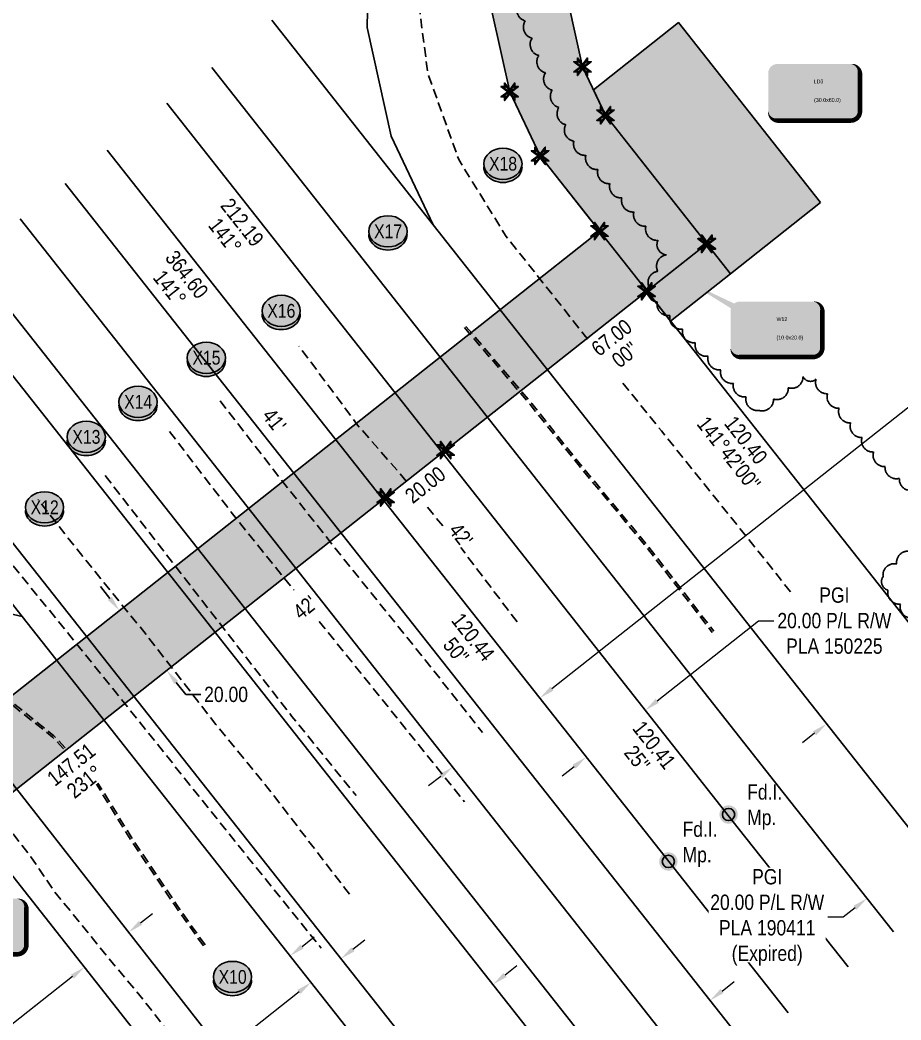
# Model space of a CAD drawing. Extents: x 413456 to 426437, y 6044251 to 6059667.
# Drawn here: x 424995 to 425570, y 6054595 to 6055248 of the extents above; entities that cross this region are included whole.
import ezdxf
from ezdxf.enums import TextEntityAlignment as Align

# ---------------------------------------------------------------- set-up
doc = ezdxf.new("R2018")
doc.units = 0
doc.header["$LTSCALE"] = 5
doc.header["$PDSIZE"] = 0.5
doc.linetypes.add('0', pattern=[1, 1, 0])
doc.linetypes.add('UG_PIPE', pattern=[1.875, 1.25, -0.625])
doc.layers.get('Defpoints').update_dxf_attribs({"color": 9})
for name, color, linetype in [('AS-PIPE-UG', 44, 'UG_PIPE'), ('C-RW', 13, 'Continuous'), ('F-RW', 190, 'Continuous'), ('L-BD', 7, 'Continuous'), ('L-BD1', 253, 'Continuous'), ('L-MON', 1, 'Continuous'), ('L-MON-T', 1, 'Continuous'), ('P-CROSSINGS', 250, 'Continuous'), ('P-PROPOSED', 10, 'Continuous'), ('P-PROPOSED-H', 21, 'Continuous'), ('P-TEMP-BLOCKS', 250, 'Continuous'), ('P-TEMP-H', 41, 'Continuous'), ('P-TEMP_WORKSPACE', 46, 'Continuous'), ('P-TXT', 4, 'Continuous'), ('T-BUSH', 110, '0')]:
    doc.layers.add(name, color=color, linetype=linetype)
doc.layers.add('F-RW-T', color=190, linetype='Continuous', lineweight=9)
doc.styles.add('80CG', font='ARIALN.TTF', dxfattribs={"height": 10})
doc.styles.add('80L', font='ARIALN.TTF', dxfattribs={"height": 10})
doc.styles.add('Crossing', font='ARIALN.TTF', dxfattribs={"height": 10})
doc.styles.get("Standard").update_dxf_attribs({"font": 'ARIALN.TTF'})
doc.dimstyles.new('Compass 5 000', dxfattribs={"dimscale": 5, "dimtxt": 9, "dimasz": 2, "dimexe": 0.2, "dimexo": 0.0625, "dimgap": 0.5, "dimtad": 0, "dimtih": 1, "dimtoh": 1, "dimzin": 0, "dimdsep": 46, "dimtxsty": '80CG', "dimcen": 0.1, "dimse1": 1, "dimse2": 1, "dimclrd": 256, "dimclrt": 256, "dimaunit": 1, "dimadec": 4, "dimazin": 0, "dimtfac": 0.06, "dimtofl": 0, "dimtmove": 0, "dimatfit": 1, "dimfxl": 0.2, "dimtolj": 1, "dimtzin": 0, "dimlwd": -1, "dimarcsym": 0})

# ---------------------------------------------------------------- blocks, each defined once
blk = doc.blocks.new('*U72')
at = {"true_color": 0xff8aff}
h = blk.add_hatch(color=211, dxfattribs=at)
edge = h.paths.add_edge_path()
edge.add_line((-24, -17.74), (24, -17.74))
edge.add_arc((24, -11.74), 6, 270, 360)
edge.add_line((30, -11.74), (30, 12.5))
edge.add_arc((24, 12.5), 6, 0, 90)
edge.add_line((24, 18.5), (-24, 18.5))
edge.add_arc((-24, 12.5), 6, 90, 180)
edge.add_line((-30, 12.5), (-30, -11.74))
edge.add_arc((-24, -11.74), 6, 180, 270)
at = {"color": 250, "flags": 128}
blk.add_lwpolyline([(-24, -17.74, 3, 3, 0), (24, -17.74, 3, 3, 0.414214), (30, -11.74, 3, 3, 0), (30, 12.5, 3, 0, 0.414214), (24, 18.5, 0, 0, 0), (-24, 18.5, 0, 0, 0.414214), (-30, 12.5, 0, 0, 0), (-30, -11.74, 0, 3, 0.414214)], format="xyseb", close=True, dxfattribs=at)
at = {"flags": 128}
blk.add_lwpolyline([(9.46, 10.45, 0, 7.5, 0), (0, 0, 0, 0, 0)], format="xyseb", dxfattribs=at)
at = {"color": 250, "lineweight": 30, "flags": 104}
blk.add_attdef('TEMP_AREA_W1', text='', height=12, dxfattribs=at).set_placement((0, 8.26), align=Align.MIDDLE_CENTER)
blk.add_attdef('ENTER_TEXT', text='', height=9, dxfattribs=at).set_placement((0.01, -3.78), align=Align.TOP_CENTER)
blk = doc.blocks.new('*U74')
at = {"true_color": 0xff8aff}
h = blk.add_hatch(color=211, dxfattribs=at)
edge = h.paths.add_edge_path()
edge.add_line((-24, -17.74), (24, -17.74))
edge.add_arc((24, -11.74), 6, 270, 360)
edge.add_line((30, -11.74), (30, 12.5))
edge.add_arc((24, 12.5), 6, 0, 90)
edge.add_line((24, 18.5), (-24, 18.5))
edge.add_arc((-24, 12.5), 6, 90, 180)
edge.add_line((-30, 12.5), (-30, -11.74))
edge.add_arc((-24, -11.74), 6, 180, 270)
at = {"flags": 128}
blk.add_lwpolyline([(-57.66, 31.41, 0, 7.5, 0), (0, 0, 0, 0, 0)], format="xyseb", dxfattribs=at)
at = {"color": 250, "flags": 128}
blk.add_lwpolyline([(-24, -17.74, 3, 3, 0), (24, -17.74, 3, 3, 0.414214), (30, -11.74, 3, 3, 0), (30, 12.5, 3, 0, 0.414214), (24, 18.5, 0, 0, 0), (-24, 18.5, 0, 0, 0.414214), (-30, 12.5, 0, 0, 0), (-30, -11.74, 0, 3, 0.414214)], format="xyseb", close=True, dxfattribs=at)
at = {"color": 250, "lineweight": 30, "flags": 104}
blk.add_attdef('TEMP_AREA_W1', text='', height=12, dxfattribs=at).set_placement((0, 8.26), align=Align.MIDDLE_CENTER)
blk.add_attdef('ENTER_TEXT', text='', height=9, dxfattribs=at).set_placement((0.01, -3.78), align=Align.TOP_CENTER)
blk = doc.blocks.new('*U79')
at = {"true_color": 0xff8aff}
h = blk.add_hatch(color=211, dxfattribs=at)
edge = h.paths.add_edge_path()
edge.add_line((-24, -18.47), (24, -18.47))
edge.add_arc((24, -12.47), 6, 270, 360)
edge.add_line((30, -12.47), (30, 12.5))
edge.add_arc((24, 12.5), 6, 0, 90)
edge.add_line((24, 18.5), (-24, 18.5))
edge.add_arc((-24, 12.5), 6, 90, 180)
edge.add_line((-30, 12.5), (-30, -12.47))
edge.add_arc((-24, -12.47), 6, 180, 270)
at = {"color": 250, "flags": 128}
blk.add_lwpolyline([(-24, -18.47, 3, 3, 0), (24, -18.47, 3, 3, 0.414214), (30, -12.47, 3, 3, 0), (30, 12.5, 3, 0, 0.414214), (24, 18.5, 0, 0, 0), (-24, 18.5, 0, 0, 0.414214), (-30, 12.5, 0, 0, 0), (-30, -12.47, 0, 3, 0.414214)], format="xyseb", close=True, dxfattribs=at)
at = {"flags": 128}
blk.add_lwpolyline([(5.07, -5.99, 0, 7.5, 0), (0, 0, 0, 0, 0)], format="xyseb", dxfattribs=at)
at = {"color": 250, "lineweight": 30, "flags": 104}
blk.add_attdef('TEMP_AREA_W1', text='', height=12, dxfattribs=at).set_placement((0, 8.26), align=Align.MIDDLE_CENTER)
blk.add_attdef('ENTER_TEXT', text='', height=9, dxfattribs=at).set_placement((0.01, -3.78), align=Align.TOP_CENTER)
blk = doc.blocks.new('*D184')
at = {"layer": 'Defpoints', "color": 0, "transparency": 16777216}
for p in [(425154.48, 6054807.2), (425101.45, 6054765.31), (425250.76, 6054576.26)]:
    blk.add_point(p, dxfattribs=at)
at = {"layer": 'F-RW-T', "transparency": 16777216}
for p, q in [((425311.65, 6054624.35), (425319.49, 6054630.54)), ((425242.91, 6054570.06), (425114.33, 6054468.51)), ((425114.33, 6054468.51), (425104.33, 6054468.51))]:
    blk.add_line(p, q, dxfattribs=at)
for points in [[(425310.61, 6054625.65), (425312.68, 6054623.04), (425303.8, 6054618.15)], [(425241.88, 6054571.37), (425243.95, 6054568.75), (425250.76, 6054576.26)]]:
    blk.add_solid(points, dxfattribs=at)
at = {"layer": 'F-RW-T', "transparency": 16777216, "insert": (425064.79, 6054468.51), "char_height": 10, "attachment_point": 5, "style": '80CG'}
blk.add_mtext('\\A1;NGTL\\P27.00 P/L R/W\\PPlan 822 0871\\PDPL 800727', dxfattribs=at)
blk = doc.blocks.new('*D185')
at = {"layer": 'Defpoints', "color": 0, "transparency": 16777216}
for p in [(425328.23, 6054813.11), (425334.42, 6054805.28), (425271.26, 6054768.13)]:
    blk.add_point(p, dxfattribs=at)
at = {"layer": 'F-RW-T', "transparency": 16777216}
for p, q in [((425342.27, 6054811.47), (425578.92, 6054998.31)), ((425578.92, 6054998.31), (425588.92, 6054998.31)), ((425269.6, 6054754.09), (425261.75, 6054747.9))]:
    blk.add_line(p, q, dxfattribs=at)
for points in [[(425341.24, 6054812.78), (425343.3, 6054810.16), (425334.42, 6054805.28)], [(425268.57, 6054755.4), (425270.63, 6054752.79), (425277.45, 6054760.29)]]:
    blk.add_solid(points, dxfattribs=at)
at = {"layer": 'F-RW-T', "transparency": 16777216, "insert": (425628.45, 6054998.31), "char_height": 10, "attachment_point": 5, "style": '80CG'}
blk.add_mtext('\\A1;Alliance\\P29.00 P/L R/W\\PPlan 012 1425\\PDPL 981030', dxfattribs=at)
blk = doc.blocks.new('*D188')
at = {"layer": 'Defpoints', "color": 0, "transparency": 16777216}
for p in [(425403.3, 6054797.26), (425525.27, 6054643.07), (425486.6, 6054612.49)]:
    blk.add_point(p, dxfattribs=at)
at = {"layer": 'F-RW-T', "transparency": 16777216}
for p, q in [((425411.15, 6054803.46), (425477.37, 6054855.85)), ((425477.37, 6054855.85), (425487.37, 6054855.85)), ((425356.8, 6054760.47), (425348.96, 6054754.27))]:
    blk.add_line(p, q, dxfattribs=at)
for points in [[(425410.11, 6054804.77), (425412.18, 6054802.15), (425403.3, 6054797.26)], [(425355.77, 6054761.78), (425357.83, 6054759.17), (425364.64, 6054766.68)]]:
    blk.add_solid(points, dxfattribs=at)
at = {"layer": 'F-RW-T', "transparency": 16777216, "insert": (425526.91, 6054855.85), "char_height": 10, "attachment_point": 5, "style": '80CG'}
blk.add_mtext('\\A1;PGI\\P20.00 P/L R/W\\PPLA 150225', dxfattribs=at)
blk = doc.blocks.new('*D189')
at = {"layer": 'Defpoints', "color": 0, "transparency": 16777216}
for p in [(425184.86, 6054619.52), (425216.07, 6054620.19), (425196.51, 6054604.75)]:
    blk.add_point(p, dxfattribs=at)
at = {"layer": 'F-RW-T', "transparency": 16777216}
for p, q in [((425212.27, 6054641.15), (425220.11, 6054647.35)), ((425177.01, 6054613.32), (425000.26, 6054473.8)), ((425000.26, 6054473.8), (424990.26, 6054473.8))]:
    blk.add_line(p, q, dxfattribs=at)
for points in [[(425211.23, 6054642.46), (425213.3, 6054639.84), (425204.42, 6054634.96)], [(425175.97, 6054614.63), (425178.04, 6054612.01), (425184.86, 6054619.52)]]:
    blk.add_solid(points, dxfattribs=at)
at = {"layer": 'F-RW-T', "transparency": 16777216, "insert": (424951.18, 6054473.8), "char_height": 10, "attachment_point": 5, "style": '80CG'}
blk.add_mtext('\\A1;CNRL\\P10.00 P/L R/W\\PPlan 912 0955\\PPLA 900092', dxfattribs=at)
blk = doc.blocks.new('*D195')
at = {"layer": 'Defpoints', "color": 0, "transparency": 16777216}
for p in [(425382.92, 6054558.16), (425565.01, 6054456.5), (425502.27, 6054406.97)]:
    blk.add_point(p, dxfattribs=at)
at = {"layer": 'F-RW-T', "transparency": 16777216}
for p, q in [((425453.51, 6054613.89), (425461.36, 6054620.08)), ((425375.07, 6054551.97), (425099.78, 6054334.66)), ((425099.78, 6054334.66), (425089.78, 6054334.66))]:
    blk.add_line(p, q, dxfattribs=at)
for points in [[(425452.48, 6054615.19), (425454.54, 6054612.58), (425445.66, 6054607.69)], [(425374.04, 6054553.28), (425376.11, 6054550.66), (425382.92, 6054558.16)]]:
    blk.add_solid(points, dxfattribs=at)
at = {"layer": 'F-RW-T', "transparency": 16777216, "insert": (425050.31, 6054334.66), "char_height": 10, "attachment_point": 5, "style": '80CG', "bg_fill": 3, "box_fill_scale": 1.1, "bg_fill_color": 256, "bg_fill_true_color": 13158600, "bg_fill_transparency": 0}
blk.add_mtext('\\A1;NGTL\\P32.00 P/L R/W\\PPlan 952 1691\\PDPL 941335', dxfattribs=at)
blk = doc.blocks.new('*D196')
at = {"layer": 'Defpoints', "color": 0, "transparency": 16777216}
for p in [(425587.26, 6054839.71), (425592.73, 6054832.73), (425527.33, 6054781.51)]:
    blk.add_point(p, dxfattribs=at)
at = {"layer": 'F-RW-T', "transparency": 16777216}
for p, q in [((425595.14, 6054845.88), (425603.01, 6054852.04)), ((425603.01, 6054852.04), (425613.01, 6054852.04)), ((425513.99, 6054782.32), (425506.12, 6054776.16))]:
    blk.add_line(p, q, dxfattribs=at)
for points in [[(425594.11, 6054847.19), (425596.16, 6054844.56), (425587.26, 6054839.71)], [(425512.97, 6054783.64), (425515.02, 6054781.01), (425521.87, 6054788.49)]]:
    blk.add_solid(points, dxfattribs=at)
at = {"layer": 'F-RW-T', "transparency": 16777216, "insert": (425652.48, 6054852.04), "char_height": 10, "attachment_point": 5, "style": '80CG'}
blk.add_mtext('\\A1;NGTL\\P32.00 P/L R/W\\PDPL 190060', dxfattribs=at)
blk = doc.blocks.new('*D197')
at = {"layer": 'Defpoints', "color": 0, "transparency": 16777216}
for p in [(425568.49, 6054729.45), (425529.28, 6054698.43), (425548.26, 6054674.45)]:
    blk.add_point(p, dxfattribs=at)
at = {"layer": 'F-RW-T', "transparency": 16777216}
for p, q in [((425595.31, 6054711.67), (425603.15, 6054717.87)), ((425532.57, 6054662.04), (425522.57, 6054662.04)), ((425540.41, 6054668.24), (425532.57, 6054662.04))]:
    blk.add_line(p, q, dxfattribs=at)
for points in [[(425594.28, 6054712.98), (425596.34, 6054710.36), (425587.47, 6054705.47)], [(425539.38, 6054669.55), (425541.45, 6054666.94), (425548.26, 6054674.45)]]:
    blk.add_solid(points, dxfattribs=at)
at = {"layer": 'F-RW-T', "transparency": 16777216, "insert": (425483.03, 6054662.04), "char_height": 10, "attachment_point": 5, "style": '80CG', "bg_fill": 3, "box_fill_scale": 1.1, "bg_fill_color": 256, "bg_fill_true_color": 13158600, "bg_fill_transparency": 0}
blk.add_mtext('\\A1;PGI\\P20.00 P/L R/W\\PPLA 190411\\P(Expired)', dxfattribs=at)
blk = doc.blocks.new('*D207')
at = {"layer": 'Defpoints', "color": 0, "transparency": 16777216}
for p in [(425146.43, 6054668.19), (425089.47, 6054623.23), (425114.25, 6054591.85)]:
    blk.add_point(p, dxfattribs=at)
at = {"layer": 'F-RW-T', "transparency": 16777216}
for p, q in [((425179.05, 6054643), (425186.9, 6054649.2)), ((425106.4, 6054585.65), (425082.86, 6054567.07)), ((425082.86, 6054567.07), (425072.86, 6054567.07))]:
    blk.add_line(p, q, dxfattribs=at)
for points in [[(425178.02, 6054644.31), (425180.09, 6054641.7), (425171.2, 6054636.81)], [(425105.37, 6054586.96), (425107.43, 6054584.34), (425114.25, 6054591.85)]]:
    blk.add_solid(points, dxfattribs=at)
at = {"layer": 'F-RW-T', "transparency": 16777216, "insert": (425033.4, 6054567.07), "char_height": 10, "attachment_point": 5, "style": '80CG', "bg_fill": 3, "box_fill_scale": 1.1, "bg_fill_color": 256, "bg_fill_true_color": 13158600, "bg_fill_transparency": 0}
blk.add_mtext('\\A1;Keyera\\P30.00 P/L R/W\\PPLA 200120', dxfattribs=at)
blk = doc.blocks.new('*D208')
at = {"layer": 'Defpoints', "color": 0, "transparency": 16777216}
for p in [(425065.82, 6054651.91), (425036.78, 6054629.49), (425037.02, 6054629.18)]:
    blk.add_point(p, dxfattribs=at)
at = {"layer": 'F-RW-T', "transparency": 16777216}
for p, q in [((425073.43, 6054658.41), (425081.27, 6054664.61)), ((425028.93, 6054623.29), (424972.9, 6054579.06)), ((424972.9, 6054579.06), (424962.9, 6054579.06))]:
    blk.add_line(p, q, dxfattribs=at)
for points in [[(425072.39, 6054659.72), (425074.46, 6054657.11), (425065.58, 6054652.22)], [(425027.9, 6054624.6), (425029.96, 6054621.98), (425036.78, 6054629.49)]]:
    blk.add_solid(points, dxfattribs=at)
at = {"layer": 'F-RW-T', "transparency": 16777216, "insert": (424923.82, 6054579.06), "char_height": 10, "attachment_point": 5, "style": '80CG', "bg_fill": 3, "box_fill_scale": 1.1, "bg_fill_color": 256, "bg_fill_true_color": 13158600, "bg_fill_transparency": 0}
blk.add_mtext('\\A1;Pembina\\P15.00 P/L R/W\\PPLA 230936', dxfattribs=at)
blk = doc.blocks.new('*D216')
at = {"layer": 'Defpoints', "color": 0, "transparency": 16777216}
for p in [(425193.18, 6054968.09), (425224.16, 6054928.87), (425090.55, 6054823.35)]:
    blk.add_point(p, dxfattribs=at)
at = {"layer": 'P-TXT', "transparency": 16777216}
for p, q in [((425053.38, 6054870.42), (425047.18, 6054878.27)), ((425096.75, 6054815.51), (425102.95, 6054807.66)), ((425102.95, 6054807.66), (425112.95, 6054807.66))]:
    blk.add_line(p, q, dxfattribs=at)
for points in [[(425054.68, 6054871.46), (425052.07, 6054869.39), (425059.57, 6054862.58)], [(425098.06, 6054816.54), (425095.44, 6054814.47), (425090.55, 6054823.35)]]:
    blk.add_solid(points, dxfattribs=at)
at = {"layer": 'P-TXT', "transparency": 16777216, "insert": (425129.34, 6054807.66), "char_height": 10, "attachment_point": 5, "style": '80CG'}
blk.add_mtext('\\A1;20.00', dxfattribs=at)
blk = doc.blocks.new('xing2')
h = blk.add_hatch(color=50)
h.dxf.hatch_style = 1
edge = h.paths.add_edge_path()
edge.add_ellipse((0, 0), major_axis=(-12.5, 0), ratio=0.816297, start_angle=0, end_angle=360)
h = blk.add_hatch(color=250)
h.dxf.hatch_style = 1
edge = h.paths.add_edge_path()
edge.add_ellipse((0, -2.05), major_axis=(-12.5, 0), ratio=0.816297, start_angle=0, end_angle=180)
edge.add_line((12.5, -2.05), (12.5, 0))
edge.add_ellipse((0, 0), major_axis=(-12.5, 0), ratio=0.816297, start_angle=0, end_angle=180, ccw=False)
edge.add_line((-12.5, 0), (-12.5, -2.05))
at = {"color": 250}
blk.add_ellipse((0, 0), major_axis=(-12.5, 0), ratio=0.816297, dxfattribs=at)
blk.add_ellipse((0, -2.05), major_axis=(-12.5, 0), ratio=0.816297, start_param=0, end_param=3.141593, dxfattribs=at)
at = {"color": 250, "style": 'Crossing'}
blk.add_attdef('CROSSING', text='', height=9, dxfattribs=at).set_placement((0.09, 0.02), align=Align.MIDDLE_CENTER)
at = {"color": 250, "style": 'Crossing', "flags": 1}
for tag, p in [('OWNER', (0.09, -12.49)), ('DESCRIPTION', (0.09, -25.77)), ('LOCATION', (0.09, -39.3)), ('DWG_REF', (0.09, -52.84))]:
    blk.add_attdef(tag, text='', height=9, dxfattribs=at).set_placement(p, align=Align.MIDDLE_CENTER)
blk = doc.blocks.new('TEMP')
h = blk.add_hatch(color=255)
h.dxf.hatch_style = 1
h.paths.add_polyline_path([(0, 0.25), (-0.67, 1.15), (-0.67, 0.67), (-1.15, 0.67), (-0.25, 0), (-1.15, -0.67), (-0.67, -0.67), (-0.67, -1.15), (0, -0.25), (0.67, -1.15), (0.67, -0.67), (1.15, -0.67), (0.25, 0), (1.15, 0.67), (0.67, 0.67), (0.67, 1.15)])
h.paths.add_polyline_path([(0.57, 0.85), (0.57, 0.57), (0.85, 0.57), (0.08, 0), (0.85, -0.57), (0.57, -0.57), (0.57, -0.85), (0, -0.08), (-0.57, -0.85), (-0.57, -0.57), (-0.85, -0.57), (-0.08, 0), (-0.85, 0.57), (-0.57, 0.57), (-0.57, 0.85), (0, 0.08)], flags=16)
h = blk.add_hatch(color=1)
h.dxf.hatch_style = 1
h.paths.add_polyline_path([(0, 0.08), (-0.57, 0.85), (-0.57, 0.57), (-0.85, 0.57), (-0.08, 0), (-0.85, -0.57), (-0.57, -0.57), (-0.57, -0.85), (0, -0.08), (0.57, -0.85), (0.57, -0.57), (0.85, -0.57), (0.08, 0), (0.85, 0.57), (0.57, 0.57), (0.57, 0.85)])
at = {"color": 1}
for p, q in [((-0.08, 0), (0.08, 0)), ((0, 0.08), (0, -0.08))]:
    blk.add_line(p, q, dxfattribs=at)
at = {"color": 255, "flags": 128}
blk.add_lwpolyline([(-0.25, 0), (-1.15, 0.67), (-0.67, 0.67), (-0.67, 1.15), (0, 0.25), (0.67, 1.15), (0.67, 0.67), (1.15, 0.67), (0.25, 0), (1.15, -0.67), (0.67, -0.67), (0.67, -1.15), (0, -0.25), (-0.67, -1.15), (-0.67, -0.67), (-1.15, -0.67)], close=True, dxfattribs=at)
at = {"color": 1, "flags": 128}
blk.add_lwpolyline([(-0.08, 0), (-0.85, 0.57), (-0.57, 0.57), (-0.57, 0.85), (0, 0.08), (0.57, 0.85), (0.57, 0.57), (0.85, 0.57), (0.08, 0), (0.85, -0.57), (0.57, -0.57), (0.57, -0.85), (0, -0.08), (-0.57, -0.85), (-0.57, -0.57), (-0.85, -0.57)], close=True, dxfattribs=at)
blk = doc.blocks.new('fdia')
at = {"color": 255, "const_width": 1}
blk.add_lwpolyline([(-0.5, 0, 1), (0.5, 0, 1)], format="xyb", close=True, dxfattribs=at)
blk = doc.blocks.new('Fdiaa')
blk.add_blockref('fdia', (0, 0))
blk = doc.blocks.new('fdib')
at = {"color": 1, "const_width": 1.6}
blk.add_lwpolyline([(-0.4, 0, 1), (0.4, 0, 1)], format="xyb", close=True, dxfattribs=at)
at = {"color": 1}
blk.add_circle((0, 0), 0.8, dxfattribs=at)
blk = doc.blocks.new('Fdibb')
blk.add_blockref('fdib', (0, 0))
blk = doc.blocks.new('fdicc')
for name in ['Fdibb', 'Fdiaa']:
    blk.add_blockref(name, (0, 0))
blk = doc.blocks.new('FDI')
blk.add_blockref('fdicc', (0, 0))

msp = doc.modelspace()

# ---------------------------------------------------------------- hatches: boundary and pattern name
at = {"layer": 'P-PROPOSED-H'}
h = msp.add_hatch(color=256, dxfattribs=at)
h.dxf.hatch_style = 1
h.paths.add_polyline_path([(425866.303, 6055465.399), (425867.277, 6055515.368), (425308.022, 6055526.264), (425303.017, 6055254.259), (425314.717, 6055201.484), (425334.592, 6055159.609), (425373.424, 6055110.439), (424932.196, 6054761.978), (424429.85, 6054874.069), (424102.192, 6055288.969), (423819.872, 6055344.717), (423867.537, 6055586.102), (423806.853, 6056086.617), (423899.018, 6056159.25), (423868.04, 6056198.47), (423753.857, 6056108.485), (423816.965, 6055587.982), (423761.159, 6055305.368), (424074.406, 6055243.512), (424401.634, 6054829.158), (424944.515, 6054708.022), (425443.621, 6055102.193), (425377.318, 6055186.146), (425362.288, 6055217.813), (425353.096, 6055259.277), (425357.071, 6055475.32)])
at = {"layer": 'P-TEMP-H'}
h = msp.add_hatch(color=256, dxfattribs=at)
h.dxf.hatch_style = 1
h.paths.add_polyline_path([(425517.941, 6055129.045), (425459.108, 6055082.582), (425377.318, 6055186.146), (425369.414, 6055202.799), (425425.015, 6055246.71)])
h = msp.add_hatch(color=256, dxfattribs=at)
h.dxf.hatch_style = 1
h.paths.add_polyline_path([(425459.108, 6055082.582), (425419.887, 6055051.606), (425404.399, 6055071.217), (425443.621, 6055102.193)])

# ---------------------------------------------------------------- linework, layer by layer
at = {"layer": 'AS-PIPE-UG', "flags": 128}
for points in [[(425365.776, 6055039.762), (425364.302, 6055041.594), (425343.487, 6055067.911), (425312.404, 6055106.994), (425281.392, 6055157.149), (425261.217, 6055213.476), (425253.484, 6055272.699), (425256.167, 6055388.594), (425257.379, 6055518.841)], [(425286.076, 6055048.208), (425329.133, 6054997.829), (425363.58, 6054954.68), (425405.374, 6054904.395), (425448.118, 6054849.022)], [(425285.127, 6055047.396), (425328.169, 6054997.034), (425362.612, 6054953.891), (425404.399, 6054903.614), (425447.129, 6054848.259)], [(425247.066, 6054946.963), (425241.347, 6054953.919), (425215.312, 6054983.689), (425177.004, 6055035.274)], [(425498.344, 6054874.751), (425413.979, 6054979.881), (425387.206, 6055013.034)], [(425125.452, 6054999.549), (425164.774, 6054948.746), (425206.249, 6054896.201), (425259.939, 6054829.639), (425296.967, 6054782.784)], [(425092.442, 6054979.401), (425132.664, 6054926.879), (425173.809, 6054875.744)], [(425050.347, 6054950.764), (425087.897, 6054902.166), (425172.299, 6054793.361), (425214.367, 6054741.614)], [(425209.957, 6054677.151), (425156.049, 6054747.401), (425122.664, 6054788.094), (425078.112, 6054845.546), (425030.934, 6054903.739), (425006.299, 6054935.144)], [(425270.953, 6054917.914), (425259.177, 6054932.235)], [(424978.392, 6054906.344), (425057.747, 6054808.499), (425144.597, 6054699.916), (425191.527, 6054641.864)], [(425319.544, 6054855.144), (425282.729, 6054903.594), (425282.729, 6054903.594)], [(425190.184, 6054855.44), (425220.042, 6054818.419), (425285.157, 6054737.529)], [(425023.102, 6054772.059), (425015.937, 6054779.744), (424990.519, 6054800.091), (424971.084, 6054819.869), (424953.157, 6054827.199)], [(425024.193, 6054772.721), (425016.788, 6054780.662), (424991.358, 6054801.02), (424971.795, 6054820.928), (424953.63, 6054828.355)], [(424924.971, 6054780.795), (424932.659, 6054779.086), (424941.639, 6054774.551), (424949.019, 6054768.569), (424955.749, 6054760.896), (424988.162, 6054719.209), (425001.779, 6054701.479), (425016.817, 6054679.366), (425051.917, 6054636.089), (425075.134, 6054608.336), (425101.609, 6054574.181)], [(425114.599, 6054643.316), (425095.987, 6054669.601), (425067.884, 6054711.304), (425044.599, 6054749.006)], [(425115.619, 6054644.038), (425097.015, 6054670.311), (425068.934, 6054711.981), (425045.597, 6054749.768)]]:
    msp.add_lwpolyline(points, dxfattribs=at)
at = {"layer": 'C-RW'}
for points in [[(424961.439, 6055092.104), (425405.672, 6054529.343)], [(425385.864, 6054514.082), (424941.817, 6055076.615)]]:
    msp.add_lwpolyline(points, dxfattribs=at)
at = {"layer": 'F-RW'}
for p, q in [((425314.717, 6055201.484), (425303.017, 6055254.259)), ((425334.592, 6055159.609), (425314.717, 6055201.484)), ((425590.867, 6054835.109), (425334.592, 6055159.609)), ((424932.196, 6054761.978), (425225.445, 6054390.483))]:
    msp.add_line(p, q, dxfattribs=at)
for points in [[(425605.187, 6054683.065), (425532.795, 6054774.584), (425264.802, 6055114.464), (425237.242, 6055172.519), (425221.532, 6055243.426), (425226.976, 6055524.391), (425227.944, 6055574.378), (425228.366, 6055596.166), (425228.82, 6055619.592), (425230.581, 6055710.462), (425231.219, 6055743.388)], [(425312.628, 6054457.655), (424996.09, 6054858.644), (424490.217, 6054975.222), (424346.576, 6055157.157), (424272.84, 6055250.465), (424225.494, 6055310.52), (424189.904, 6055355.598), (424143.626, 6055414.213), (424114.92, 6055450.572), (424082.596, 6055491.517), (423920.048, 6055523.615)], [(424083.944, 6055372.555), (424451.012, 6054907.753), (424953.363, 6054795.661), (425253.452, 6054412.061)], [(425159.293, 6055248.277), (425264.801, 6055114.462), (425532.795, 6054774.584), (425605.187, 6054683.065)], [(425267.53, 6055030.258), (425120.049, 6055217.3)], [(425090.605, 6055194.059), (425239.042, 6055005.813)], [(425496.807, 6054599.561), (425419.58, 6054697.417), (425051.706, 6055163.354)], [(425051.706, 6055163.354), (425419.58, 6054697.417), (425496.807, 6054599.561)], [(425024.206, 6055141.648), (425468.438, 6054578.889)], [(425439.3, 6054555.253), (424994.758, 6055118.404)], [(424994.758, 6055118.404), (425439.3, 6054555.253)], [(425405.672, 6054529.343), (424961.439, 6055092.104)], [(424941.817, 6055076.615), (425385.864, 6054514.082)], [(424888.698, 6055034.686), (425332.402, 6054472.89)], [(425332.402, 6054472.89), (424888.698, 6055034.686)], [(425565.579, 6054652.548), (425493.559, 6054743.597), (425267.53, 6055030.258)], [(425312.628, 6054457.655), (424996.089, 6054858.641), (424869.248, 6055019.334)], [(425239.042, 6055005.813), (425464.132, 6054720.357), (425535.873, 6054629.66)]]:
    msp.add_lwpolyline(points, dxfattribs=at)
at = {"layer": 'P-TEMP_WORKSPACE'}
for points in [[(425517.941, 6055129.045), (425459.108, 6055082.582), (425377.318, 6055186.146), (425369.414, 6055202.799), (425425.015, 6055246.71)], [(425459.108, 6055082.582), (425419.887, 6055051.606), (425404.399, 6055071.217), (425443.621, 6055102.193)]]:
    msp.add_lwpolyline(points, close=True, dxfattribs=at)
at = {"layer": 'T-BUSH', "flags": 128}
msp.add_lwpolyline([(425586.167, 6054848.627, -0.5205671), (425578.103, 6054857.692, -0.5205671), (425570.038, 6054866.758, -0.5205671), (425561.973, 6054875.824, -0.5205671), (425558.773, 6054884.659, -0.5205671), (425567.662, 6054892.917, -0.5205671), (425576.551, 6054901.176, -0.5205671), (425585.44, 6054909.435, -0.5205671), (425594.329, 6054917.694, -0.5205671), (425597.544, 6054925.78, -0.5205671), (425588.167, 6054933.481, -0.5205671), (425578.79, 6054941.181, -0.5205671), (425569.413, 6054948.882, -0.5205671), (425560.036, 6054956.583, -0.5205671), (425552.513, 6054966.101, -0.5205671), (425544.996, 6054975.626, -0.5205671), (425537.48, 6054985.151, -0.5205671), (425529.963, 6054994.677, -0.5205671), (425522.447, 6055004.202, -0.5205671), (425514.93, 6055013.727, -0.5205671), (425506.432, 6055015.429, -0.5205671), (425496.795, 6055008.057, -0.5205671), (425487.158, 6055000.685, -0.5205671), (425477.52, 6054993.312, -0.5205671), (425469.223, 6055002.134, -0.5205671), (425460.928, 6055010.989, -0.5205671), (425452.633, 6055019.845, -0.5205671), (425444.338, 6055028.7, -0.5205671), (425436.043, 6055037.556, -0.5205671), (425427.748, 6055046.412, -0.5205671), (425419.454, 6055055.267, -0.5205671), (425411.159, 6055064.123, -0.5205671), (425405.953, 6055073.403, -0.5205671), (425411.555, 6055084.165, -0.5205671), (425417.158, 6055094.928, -0.5205671), (425411.601, 6055104.44, -0.5205671), (425403.755, 6055113.696, -0.5205671), (425395.909, 6055122.951, -0.5205671), (425388.062, 6055132.206, -0.5205671), (425380.216, 6055141.462, -0.5205671), (425372.37, 6055150.717, -0.5205671), (425364.523, 6055159.973, -0.5205671), (425356.677, 6055169.228, -0.5205671), (425351.32, 6055179.966, -0.5205671), (425346.92, 6055191.274, -0.5205671), (425342.52, 6055202.582, -0.5205671), (425338.12, 6055213.889, -0.5205671), (425333.72, 6055225.197, -0.5205671), (425329.32, 6055236.505, -0.5205671), (425324.919, 6055247.813, -0.5205671), (425320.519, 6055259.121, -0.5205671), (425319.952, 6055271.126, -0.5205671), (425320.088, 6055283.259, -0.5205671), (425320.225, 6055295.392, -0.5205671), (425320.361, 6055307.525, -0.5205671), (425324.35, 6055316.441, -0.5205671), (425336.263, 6055318.743, -0.5205671), (425348.177, 6055321.045, -0.5205671), (425356.584, 6055326.317, -0.5205671), (425356.894, 6055338.447, -0.5205671), (425357.204, 6055350.576, -0.5205671), (425357.514, 6055362.706, -0.5205671), (425357.824, 6055374.836, -0.5205671), (425358.135, 6055386.966, -0.5205671), (425358.445, 6055399.095, -0.5205671), (425358.755, 6055411.225, -0.5205671), (425359.065, 6055423.355, -0.5205671), (425359.375, 6055435.485, -0.5205671), (425359.685, 6055447.615, -0.5205671), (425359.995, 6055459.744, -0.5205671), (425360.305, 6055471.874, -0.5205671), (425360.615, 6055484.004, -0.5205671), (425360.926, 6055496.134, -0.5205671), (425371.301, 6055501.006, -0.5205671), (425382.711, 6055505.133, -0.5205671), (425394.303, 6055508.11, -0.5205671), (425406.43, 6055507.697, -0.5205671), (425418.557, 6055507.285, -0.5205671), (425430.683, 6055506.872, -0.5205671), (425442.81, 6055506.46, -0.5205671), (425454.937, 6055506.047, -0.5205671), (425467.064, 6055505.635, -0.5205671), (425479.19, 6055505.222, -0.5205671), (425491.317, 6055504.81, -0.5205671), (425503.444, 6055504.397, -0.5205671), (425515.57, 6055503.985, -0.5205671), (425527.697, 6055503.572, -0.5205671), (425539.824, 6055503.159, -0.5205671), (425551.951, 6055502.747, -0.5205671), (425564.077, 6055502.334, -0.5205671), (425576.204, 6055501.922, -0.5205671), (425588.331, 6055501.509, -0.5205671), (425600.457, 6055501.097, -0.5205671), (425612.584, 6055500.684, -0.5205671), (425624.711, 6055500.272, -0.5205671), (425636.838, 6055499.859, -0.5205671), (425648.964, 6055499.447, -0.5205671), (425661.094, 6055499.448, -0.5205671), (425673.225, 6055499.686, -0.5205671), (425685.357, 6055499.924, -0.5205671), (425697.488, 6055500.162, -0.5205671), (425709.62, 6055500.401, -0.5205671), (425721.751, 6055500.639, -0.5205671), (425733.882, 6055500.877, -0.5205671), (425746.014, 6055501.115, -0.5205671), (425753.412, 6055496.437, -0.5205671), (425753.634, 6055484.305, -0.5205671), (425753.856, 6055472.174, -0.5205671), (425754.078, 6055460.042, -0.5205671), (425754.3, 6055447.91, -0.5205671), (425754.523, 6055435.779, -0.5205671), (425754.745, 6055423.647, -0.5205671), (425757.203, 6055414.008, -0.5205671), (425769.287, 6055415.1, -0.5205671), (425781.372, 6055416.193, -0.5205671), (425793.486, 6055416.774, -0.5205671), (425805.615, 6055417.111, -0.5205671), (425817.744, 6055417.447, -0.5205671), (425829.873, 6055417.784, -0.5205671), (425842.002, 6055418.121, -0.5205671), (425854.131, 6055418.457, -0.5205671), (425866.26, 6055418.794, -0.5205671), (425878.358, 6055419.652, -0.5205671), (425890.439, 6055420.778, -0.5205671), (425895.934, 6055429.851, -0.5205671), (425899.281, 6055441.514, -0.5205671), (425902.629, 6055453.177, -0.5205671), (425905.977, 6055464.84, -0.5205671), (425910.054, 6055476.175, -0.5205671), (425916.555, 6055486.42, -0.5205671), (425926.909, 6055489.566, -0.5205671), (425939.042, 6055489.434, -0.5205671), (425951.175, 6055489.301, -0.5205671), (425963.308, 6055489.419, -0.5205671), (425975.441, 6055489.539, -0.5205671), (425987.574, 6055489.66, -0.5205671), (425999.707, 6055489.78, -0.5205671), (426009.781, 6055489.88, -0.5205671)], format="xyb", dxfattribs=at)

# ---------------------------------------------------------------- block references
at = {"layer": 'L-MON'}
for p, xscale, yscale, zscale in [((425362.288, 6055217.813), 4.997817849999914, 4.997817849999914, 4.997817849999914), ((425314.717, 6055201.484), 4.997817849999914, 4.997817849999914, 4.997817849999914), ((425377.318, 6055186.146), 4.997817849999914, 4.997817849999914, 4.997817849999914), ((425334.592, 6055159.609), 4.997817849999914, 4.997817849999914, 4.997817849999914), ((425373.424, 6055110.439), 4.997817849999914, 4.997817849999914, 4.997817849999914), ((425443.397, 6055102.044), 4.999999999999941, 4.999999999999941, 4.999999999999941), ((425404.193, 6055071.082), 4.999999999999941, 4.999999999999941, 4.999999999999941), ((425272.839, 6054967.345), 4.999999999999941, 4.999999999999941, 4.999999999999941), ((425233.673, 6054936.414), 4.999999999999941, 4.999999999999941, 4.999999999999941)]:
    msp.add_blockref('TEMP', p, dxfattribs=dict(at, xscale=xscale, yscale=yscale, zscale=zscale))
at = {"layer": 'L-MON', "color": 3, "xscale": 4.997817849999914, "yscale": 4.997817849999914, "zscale": 4.997817849999914}
msp.add_blockref('TEMP', (425443.621, 6055102.193), dxfattribs=at)
at = {"layer": 'P-CROSSINGS', "color": 3, "xscale": 0.99956357, "yscale": 0.99956357, "zscale": 0.99956357}
for p, values in [((425310.282, 6055154.449), {'CROSSING': 'X18'}), ((425235.137, 6055110.267), {'CROSSING': 'X17'}), ((425165.362, 6055058.342), {'CROSSING': 'X16'}), ((425116.439, 6055027.693), {'CROSSING': 'X15'}), ((425071.803, 6054998.845), {'CROSSING': 'X14'}), ((425037.958, 6054975.965), {'CROSSING': 'X13'}), ((425010.686, 6054929.951), {'CROSSING': 'X12'})]:
    msp.add_blockref('xing2', p, dxfattribs=at).add_auto_attribs(values)
at = {"layer": 'P-TEMP-BLOCKS'}
ref = msp.add_blockref('*U79', (425513.669, 6055201.148), dxfattribs=dict(at, xscale=0.99956357, yscale=0.99956357, zscale=0.99956357))
lines = msp.add_mtext('LD3', dxfattribs={"layer": '0', "color": 250, "insert": (425513.432, 6055209.491), "char_height": 2.5, "attachment_point": 1})
ref.add_attrib('TEMP_AREA_W1', '', (425513.432, 6055209.491), dxfattribs={"flags": 104}).embed_mtext(lines)
lines = msp.add_mtext('(30.0x60.0)', dxfattribs={"layer": '0', "color": 250, "insert": (425513.675, 6055197.372), "char_height": 2.5, "attachment_point": 1})
ref.add_attrib('ENTER_TEXT', '', (425513.675, 6055197.372), dxfattribs={"flags": 104}).embed_mtext(lines)
ref = msp.add_blockref('*U74', (425489.087, 6055045.903), dxfattribs=dict(at, xscale=0.99956357, yscale=0.99956357, zscale=0.99956357))
lines = msp.add_mtext('W12', dxfattribs={"layer": '0', "color": 250, "insert": (425489.087, 6055054.164), "char_height": 2.5, "attachment_point": 1})
ref.add_attrib('TEMP_AREA_W1', '', (425489.087, 6055054.164), dxfattribs={"flags": 104}).embed_mtext(lines)
lines = msp.add_mtext('(10.0x20.0)', dxfattribs={"layer": '0', "color": 250, "insert": (425489.093, 6055042.127), "char_height": 2.5, "attachment_point": 1})
ref.add_attrib('ENTER_TEXT', '', (425489.093, 6055042.127), dxfattribs={"flags": 104}).embed_mtext(lines)
ref = msp.add_blockref('*U72', (424968.823, 6054655.633), dxfattribs=dict(at, xscale=0.99956357, yscale=0.99956357, zscale=0.99956357))
lines = msp.add_mtext('W11', dxfattribs={"layer": '0', "color": 250, "insert": (424968.823, 6054663.894), "char_height": 2.5, "attachment_point": 1})
ref.add_attrib('TEMP_AREA_W1', '', (424968.823, 6054663.894), dxfattribs={"flags": 104}).embed_mtext(lines)
lines = msp.add_mtext('(10.0x40.0)', dxfattribs={"layer": '0', "color": 250, "insert": (424968.829, 6054651.857), "char_height": 2.5, "attachment_point": 1})
ref.add_attrib('ENTER_TEXT', '', (424968.829, 6054651.857), dxfattribs={"flags": 104}).embed_mtext(lines)

# ---------------------------------------------------------------- texts
at = {"layer": 'L-BD'}
for s, p in [('212.19', (425139.914, 6055116.183)), ('141°', (425128.73, 6055107.352)), ('364.60', (425103.749, 6055082.107)), ('141°', (425092.565, 6055073.277)), ("41'", (425160.857, 6054986.773)), ('120.40', (425469.154, 6054973.897)), ("141°42'00''", (425457.97, 6054965.066)), ("42'", (425282.836, 6054911.918)), ('120.44', (425290.808, 6054845.177)), ('50"', (425279.624, 6054836.347)), ('120.41', (425409.205, 6054774.672)), ('25"', (425398.021, 6054765.841))]:
    msp.add_text(s, height=10, rotation=308.29368, dxfattribs=at).set_placement(p, align=Align.MIDDLE_CENTER)
at = {"layer": 'L-BD1'}
for s, p in [('67.00', (425381.308, 6055040.881)), ("00''", (425390.136, 6055029.703)), ('20.00', (425259.51, 6054944.691)), ("42'", (425180.987, 6054864.526)), ('147.51', (425028.085, 6054761.922)), ('231°', (425036.913, 6054750.744))]:
    msp.add_text(s, height=9.9956, rotation=38.300037, dxfattribs=at).set_placement(p, align=Align.MIDDLE_CENTER)

# ---------------------------------------------------------------- dimensions: what is measured, and where the dimension line sits
at = {"layer": 'F-RW-T'}
for base, p1, p2, angle, text, picture, middle in [((425587.263, 6054839.709), (425527.335, 6054781.509), (425592.731, 6054832.728), 38.068082, 'NGTL\\P32.00 P/L R/W\\PDPL 190060', '*D196', (425652.478, 6054852.045)), ((425250.762, 6054576.259), (425154.485, 6054807.2), (425101.448, 6054765.312), 218.301557, 'NGTL\\P27.00 P/L R/W\\PPlan 822 0871\\PDPL 800727', '*D184', (425064.793, 6054468.505)), ((425184.856, 6054619.516), (425216.075, 6054620.188), (425196.515, 6054604.747), 218.287652, 'CNRL\\P10.00 P/L R/W\\PPlan 912 0955\\PPLA 900092', '*D189', (424951.178, 6054473.796))]:
    dim = msp.add_linear_dim(base=base, p1=p1, p2=p2, angle=angle, text=text, dimstyle='Compass 5 000', dxfattribs=at)
    dim.commit()
    dim.dimension.update_dxf_attribs({"geometry": picture, "text_midpoint": middle, "dimtype": 161})
at = {"layer": 'P-TXT'}
dim = msp.add_linear_dim(base=(425090.55, 6054823.354), p1=(425193.181, 6054968.092), p2=(425224.157, 6054928.87), angle=308.300037, text='20.00', dimstyle='Compass 5 000', dxfattribs=at)
dim.commit()
dim.dimension.update_dxf_attribs({"geometry": '*D216', "text_midpoint": (425129.337, 6054807.658), "dimtype": 161})

# ---------------------------------------------------------------- next in the draw order: texts
at = {"layer": 'L-MON-T', "attachment_point": 1, "style": '80L', "bg_fill": 3, "box_fill_scale": 1.1, "bg_fill_color": 256, "bg_fill_transparency": 0}
for s, width, gutter_width, insert, char_height in [('Fd.I.\\PMp.', 9.98691, 49.935, (425469.913, 6054748.949), 9.9956), ('\\pxql;Fd.I.\\PMp.', 18.52047, 49.956, (425427.702, 6054724.63), 9.99564)]:
    msp.add_mtext_dynamic_manual_height_columns(s, width=width, gutter_width=gutter_width, heights=[0], dxfattribs=dict(at, insert=insert, char_height=char_height))

# ---------------------------------------------------------------- next in the draw order: linework, layer by layer
at = {"layer": 'P-PROPOSED'}
msp.add_lwpolyline([(424401.634, 6054829.158), (424944.515, 6054708.022), (425443.621, 6055102.193), (425377.318, 6055186.146), (425362.288, 6055217.813), (425353.096, 6055259.277), (425357.071, 6055475.32), (425866.303, 6055465.399), (425867.277, 6055515.368), (425308.022, 6055526.264), (425303.017, 6055254.259), (425314.717, 6055201.484), (425334.592, 6055159.609), (425373.424, 6055110.439), (424932.196, 6054761.978), (424429.85, 6054874.069)], dxfattribs=at)

# ---------------------------------------------------------------- next in the draw order: block references
at = {"layer": 'L-MON', "xscale": 4.999999999999941, "yscale": 4.999999999999941, "zscale": 4.999999999999941}
msp.add_blockref('FDI', (425418.407, 6054698.546), dxfattribs=at)

# ---------------------------------------------------------------- next in the draw order: dimensions: what is measured, and where the dimension line sits
at = {"layer": 'F-RW-T'}
for base, p1, p2, angle, text, picture, middle in [((425334.422, 6054805.275), (425271.259, 6054768.128), (425328.234, 6054813.112), 38.292315, 'Alliance\\P29.00 P/L R/W\\PPlan 012 1425\\PDPL 981030', '*D185', (425628.453, 6054998.312)), ((425403.304, 6054797.258), (425486.604, 6054612.49), (425525.265, 6054643.071), 38.343782, 'PGI\\P20.00 P/L R/W\\PPLA 150225', '*D188', (425526.91, 6054855.847))]:
    dim = msp.add_linear_dim(base=base, p1=p1, p2=p2, angle=angle, text=text, dimstyle='Compass 5 000', dxfattribs=at)
    dim.commit()
    dim.dimension.update_dxf_attribs({"geometry": picture, "text_midpoint": middle, "dimtype": 161})

# ---------------------------------------------------------------- next in the draw order: dimensions: what is measured, and where the dimension line sits
dim = msp.add_linear_dim(base=(425382.922, 6054558.164), p1=(425565.011, 6054456.497), p2=(425502.27, 6054406.971), angle=218.286822, text='NGTL\\P32.00 P/L R/W\\PPlan 952 1691\\PDPL 941335', dimstyle='Compass 5 000', override={"dimtfill": 1}, dxfattribs=at)
dim.commit()
dim.dimension.update_dxf_attribs({"geometry": '*D195', "text_midpoint": (425050.314, 6054334.657), "dimtype": 161})

# ---------------------------------------------------------------- next in the draw order: dimensions: what is measured, and where the dimension line sits
for base, p1, p2, angle, text, picture, middle in [((425548.255, 6054674.448), (425568.494, 6054729.452), (425529.282, 6054698.435), 218.343934, 'PGI\\P20.00 P/L R/W\\PPLA 190411\\P(Expired)', '*D197', (425483.031, 6054662.039)), ((425114.247, 6054591.848), (425146.428, 6054668.194), (425089.472, 6054623.234), 218.28665, 'Keyera\\P30.00 P/L R/W\\PPLA 200120', '*D207', (425033.399, 6054567.075))]:
    dim = msp.add_linear_dim(base=base, p1=p1, p2=p2, angle=angle, text=text, dimstyle='Compass 5 000', override={"dimtfill": 1}, dxfattribs=at)
    dim.commit()
    dim.dimension.update_dxf_attribs({"geometry": picture, "text_midpoint": middle, "dimtype": 161})

# ---------------------------------------------------------------- next in the draw order: block references
at = {"layer": 'L-MON', "xscale": 4.999999999999941, "yscale": 4.999999999999941, "zscale": 4.999999999999941}
msp.add_blockref('FDI', (425457.811, 6054729.229), dxfattribs=at)
at = {"layer": 'P-CROSSINGS', "color": 3, "xscale": 0.99956357, "yscale": 0.99956357, "zscale": 2.498908924999957}
msp.add_blockref('xing2', (425133.548, 6054623.079), dxfattribs=at).add_auto_attribs({'CROSSING': 'X10'})

# ---------------------------------------------------------------- next in the draw order: dimensions: what is measured, and where the dimension line sits
at = {"layer": 'F-RW-T'}
dim = msp.add_linear_dim(base=(425036.781, 6054629.488), p1=(425065.819, 6054651.909), p2=(425037.024, 6054629.179), angle=218.28665, text='Pembina\\P15.00 P/L R/W\\PPLA 230936', dimstyle='Compass 5 000', override={"dimtfill": 1}, dxfattribs=at)
dim.commit()
dim.dimension.update_dxf_attribs({"geometry": '*D208', "text_midpoint": (424923.816, 6054579.061), "dimtype": 161})

doc.saveas('drawing.dxf')
